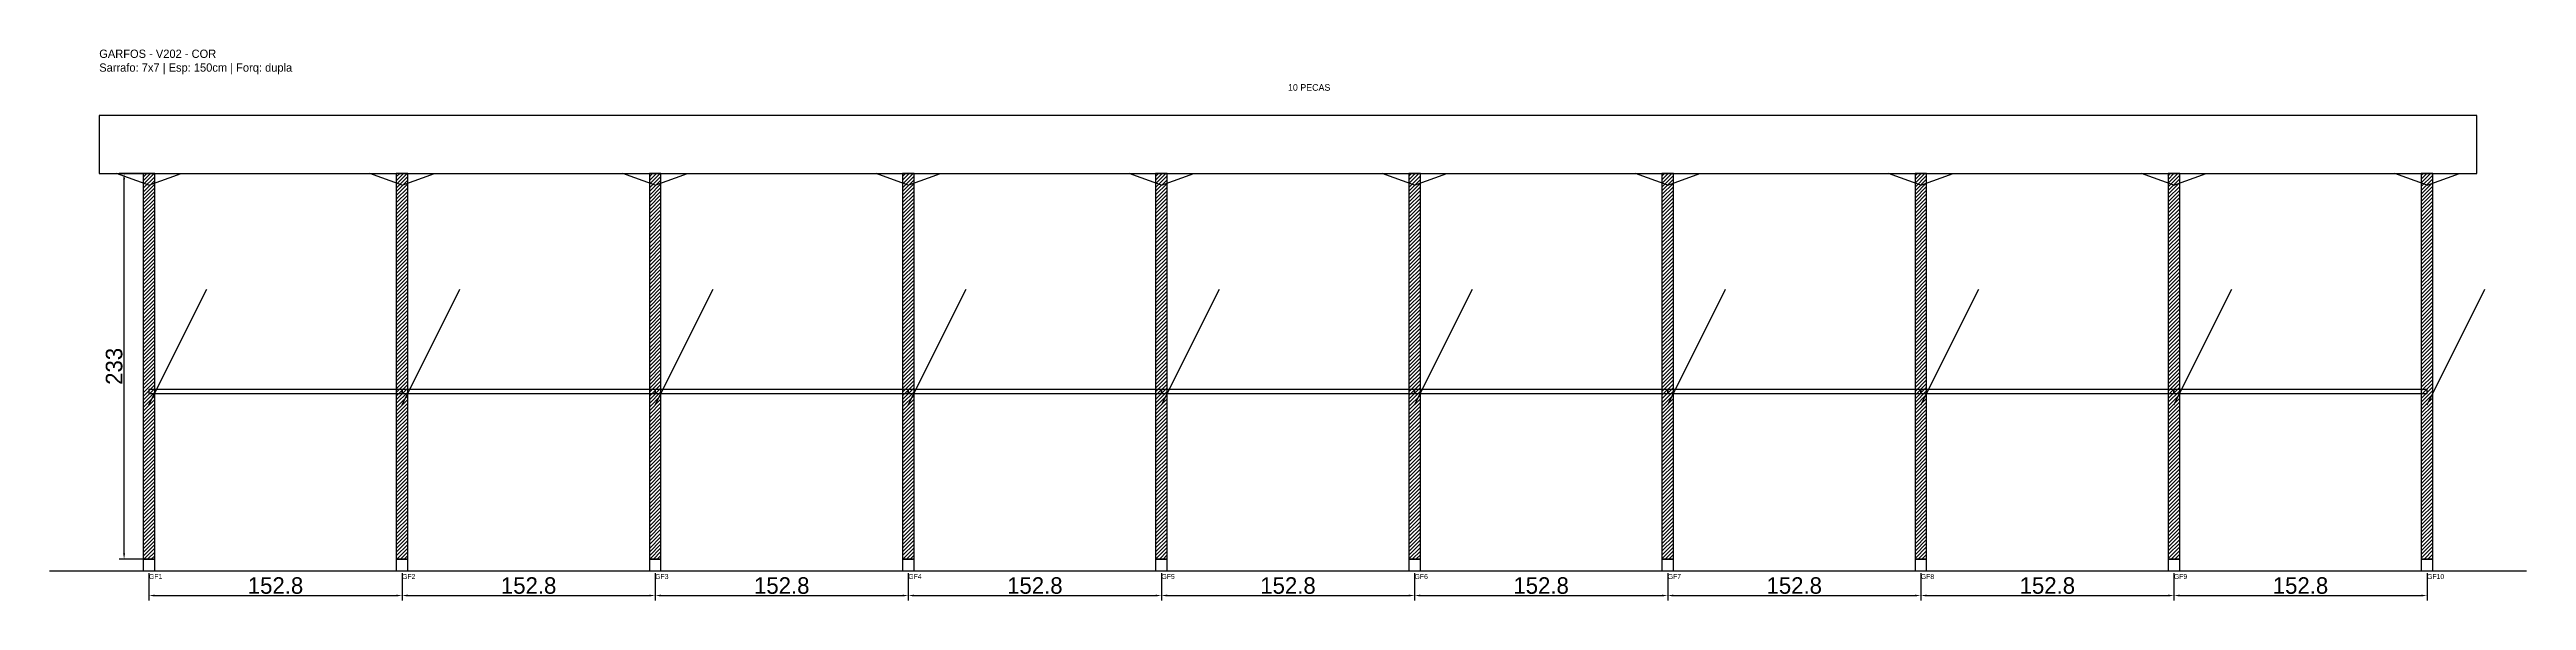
# Model space of a CAD drawing. Header units: metres. Extents: x -30 to 1465, y -25 to 308.
import ezdxf

# ---------------------------------------------------------------- set-up
doc = ezdxf.new("R2010")
doc.units = ezdxf.units.M
for name, color, linetype in [('BARRA_ANCORAGEM', 1, 'Continuous'), ('COTA', 241, 'Continuous'), ('GARFOS OK', 3, 'Continuous'), ('NOME DA VIGA', 6, 'Continuous'), ('SARR_7x7', 40, 'Continuous'), ('TIRAS REESCORAMENTO', 252, 'Continuous'), ('VIGAS', 3, 'Continuous')]:
    doc.layers.add(name, color=color, linetype=linetype)
doc.dimstyles.new('EZ DXF', dxfattribs={"dimtxt": 10, "dimasz": 3.5, "dimexe": 3, "dimexo": 1.5, "dimgap": 1, "dimtad": 1, "dimdec": 1, "dimdsep": 46, "dimcen": 2.5, "dimazin": 3, "dimtfac": 1, "dimtmove": 0, "dimatfit": 3})

msp = doc.modelspace()

# ---------------------------------------------------------------- hatches: boundary and pattern name
at = {"layer": 'COTA'}
h = msp.add_hatch(dxfattribs=at)
h.set_pattern_fill('ANSI31', scale=0.5)
h.paths.add_polyline_path([(26.5, 0), (33.5, 0), (33.5, 233), (26.5, 233)])
h = msp.add_hatch(dxfattribs=at)
h.set_pattern_fill('ANSI31', scale=0.5)
h.paths.add_polyline_path([(179.28, 0), (186.28, 0), (186.28, 233), (179.28, 233)])
h = msp.add_hatch(dxfattribs=at)
h.set_pattern_fill('ANSI31', scale=0.5)
h.paths.add_polyline_path([(332.06, 0), (339.06, 0), (339.06, 233), (332.06, 233)])
h = msp.add_hatch(dxfattribs=at)
h.set_pattern_fill('ANSI31', scale=0.5)
h.paths.add_polyline_path([(484.83, 0), (491.83, 0), (491.83, 233), (484.83, 233)])
h = msp.add_hatch(dxfattribs=at)
h.set_pattern_fill('ANSI31', scale=0.5)
h.paths.add_polyline_path([(637.61, 0), (644.61, 0), (644.61, 233), (637.61, 233)])
h = msp.add_hatch(dxfattribs=at)
h.set_pattern_fill('ANSI31', scale=0.5)
h.paths.add_polyline_path([(790.39, 0), (797.39, 0), (797.39, 233), (790.39, 233)])
h = msp.add_hatch(dxfattribs=at)
h.set_pattern_fill('ANSI31', scale=0.5)
h.paths.add_polyline_path([(943.17, 0), (950.17, 0), (950.17, 233), (943.17, 233)])
h = msp.add_hatch(dxfattribs=at)
h.set_pattern_fill('ANSI31', scale=0.5)
h.paths.add_polyline_path([(1095.94, 0), (1102.94, 0), (1102.94, 233), (1095.94, 233)])
h = msp.add_hatch(dxfattribs=at)
h.set_pattern_fill('ANSI31', scale=0.5)
h.paths.add_polyline_path([(1248.72, 0), (1255.72, 0), (1255.72, 233), (1248.72, 233)])
h = msp.add_hatch(dxfattribs=at)
h.set_pattern_fill('ANSI31', scale=0.5)
h.paths.add_polyline_path([(1401.5, 0), (1408.5, 0), (1408.5, 233), (1401.5, 233)])

# ---------------------------------------------------------------- linework, layer by layer
at = {"layer": 'BARRA_ANCORAGEM'}
for p, q in [((30, 93.2), (64.95, 163.1)), ((182.78, 93.2), (217.73, 163.1)), ((335.56, 93.2), (370.51, 163.1)), ((488.33, 93.2), (523.28, 163.1)), ((641.11, 93.2), (676.06, 163.1)), ((793.89, 93.2), (828.84, 163.1)), ((946.67, 93.2), (981.62, 163.1)), ((1099.44, 93.2), (1134.39, 163.1)), ((1252.22, 93.2), (1287.17, 163.1)), ((1405, 93.2), (1439.95, 163.1))]:
    msp.add_line(p, q, dxfattribs=at)
at = {"layer": 'GARFOS OK'}
for p, q in [((30, 226), (10.5, 233)), ((10.5, 233), (49.5, 233)), ((30, 226), (49.5, 233)), ((182.78, 226), (163.28, 233)), ((163.28, 233), (202.28, 233)), ((182.78, 226), (202.28, 233)), ((335.56, 226), (316.06, 233)), ((316.06, 233), (355.06, 233)), ((335.56, 226), (355.06, 233)), ((488.33, 226), (468.83, 233)), ((468.83, 233), (507.83, 233)), ((488.33, 226), (507.83, 233)), ((641.11, 226), (621.61, 233)), ((621.61, 233), (660.61, 233)), ((641.11, 226), (660.61, 233)), ((793.89, 226), (774.39, 233)), ((774.39, 233), (813.39, 233)), ((793.89, 226), (813.39, 233)), ((946.67, 226), (927.17, 233)), ((927.17, 233), (966.17, 233)), ((946.67, 226), (966.17, 233)), ((1099.44, 226), (1079.94, 233)), ((1079.94, 233), (1118.94, 233)), ((1099.44, 226), (1118.94, 233)), ((1252.22, 226), (1232.72, 233)), ((1232.72, 233), (1271.72, 233)), ((1252.22, 226), (1271.72, 233)), ((1405, 226), (1385.5, 233)), ((1385.5, 233), (1424.5, 233)), ((1405, 226), (1424.5, 233))]:
    msp.add_line(p, q, dxfattribs=at)
at = {"layer": 'GARFOS OK', "linetype": 'CONTINUOUS'}
msp.add_line((-30, -7), (1465, -7), dxfattribs=at)
at = {"layer": 'GARFOS OK'}
for points in [[(26.5, 0), (33.5, 0), (33.5, 233), (26.5, 233), (26.5, 0)], [(179.28, 0), (186.28, 0), (186.28, 233), (179.28, 233), (179.28, 0)], [(332.06, 0), (339.06, 0), (339.06, 233), (332.06, 233), (332.06, 0)], [(484.83, 0), (491.83, 0), (491.83, 233), (484.83, 233), (484.83, 0)], [(637.61, 0), (644.61, 0), (644.61, 233), (637.61, 233), (637.61, 0)], [(790.39, 0), (797.39, 0), (797.39, 233), (790.39, 233), (790.39, 0)], [(943.17, 0), (950.17, 0), (950.17, 233), (943.17, 233), (943.17, 0)], [(1095.94, 0), (1102.94, 0), (1102.94, 233), (1095.94, 233), (1095.94, 0)], [(1248.72, 0), (1255.72, 0), (1255.72, 233), (1248.72, 233), (1248.72, 0)], [(1401.5, 0), (1408.5, 0), (1408.5, 233), (1401.5, 233), (1401.5, 0)]]:
    msp.add_lwpolyline(points, dxfattribs=at)
at = {"layer": 'SARR_7x7'}
for points in [[(26.5, -7), (33.5, -7), (33.5, 0), (26.5, 0), (26.5, -7)], [(179.28, -7), (186.28, -7), (186.28, 0), (179.28, 0), (179.28, -7)], [(332.06, -7), (339.06, -7), (339.06, 0), (332.06, 0), (332.06, -7)], [(484.83, -7), (491.83, -7), (491.83, 0), (484.83, 0), (484.83, -7)], [(637.61, -7), (644.61, -7), (644.61, 0), (637.61, 0), (637.61, -7)], [(790.39, -7), (797.39, -7), (797.39, 0), (790.39, 0), (790.39, -7)], [(943.17, -7), (950.17, -7), (950.17, 0), (943.17, 0), (943.17, -7)], [(1095.94, -7), (1102.94, -7), (1102.94, 0), (1095.94, 0), (1095.94, -7)], [(1248.72, -7), (1255.72, -7), (1255.72, 0), (1248.72, 0), (1248.72, -7)], [(1401.5, -7), (1408.5, -7), (1408.5, 0), (1401.5, 0), (1401.5, -7)]]:
    msp.add_lwpolyline(points, dxfattribs=at)
at = {"layer": 'TIRAS REESCORAMENTO'}
for points in [[(30, 100), (182.78, 100), (182.78, 102.5), (30, 102.5), (30, 100)], [(182.78, 100), (335.56, 100), (335.56, 102.5), (182.78, 102.5), (182.78, 100)], [(335.56, 100), (488.33, 100), (488.33, 102.5), (335.56, 102.5), (335.56, 100)], [(488.33, 100), (641.11, 100), (641.11, 102.5), (488.33, 102.5), (488.33, 100)], [(641.11, 100), (793.89, 100), (793.89, 102.5), (641.11, 102.5), (641.11, 100)], [(793.89, 100), (946.67, 100), (946.67, 102.5), (793.89, 102.5), (793.89, 100)], [(946.67, 100), (1099.44, 100), (1099.44, 102.5), (946.67, 102.5), (946.67, 100)], [(1099.44, 100), (1252.22, 100), (1252.22, 102.5), (1099.44, 102.5), (1099.44, 100)], [(1252.22, 100), (1405, 100), (1405, 102.5), (1252.22, 102.5), (1252.22, 100)]]:
    msp.add_lwpolyline(points, dxfattribs=at)
at = {"layer": 'VIGAS'}
msp.add_lwpolyline([(0, 233), (1435, 233), (1435, 268), (0, 268), (0, 233)], dxfattribs=at)

# ---------------------------------------------------------------- texts
at = {"layer": 'NOME DA VIGA'}
for s, height, p in [('10 PECAS', 4, (717.5, 283)), ('GF1', 3, (30, -12)), ('GF2', 3, (182.78, -12)), ('GF3', 3, (335.56, -12)), ('GF4', 3, (488.33, -12)), ('GF5', 3, (641.11, -12)), ('GF6', 3, (793.89, -12)), ('GF7', 3, (946.67, -12)), ('GF8', 3, (1099.44, -12)), ('GF9', 3, (1252.22, -12)), ('GF10', 3, (1405, -12))]:
    msp.add_text(s, height=height, dxfattribs=at).set_placement(p)
at = {"layer": 'NOME DA VIGA', "insert": (0, 293), "char_height": 5, "attachment_point": 7}
msp.add_mtext('GARFOS - V202 - COR\\PSarrafo: 7x7 | Esp: 150cm | Forq: dupla', dxfattribs=at)

# ---------------------------------------------------------------- dimensions: what is measured, and where the dimension line sits
at = {"layer": 'COTA'}
msp.add_linear_dim(base=(15, 0), p1=(30, 0), p2=(30, 233), angle=90, dimstyle='EZ DXF', dxfattribs=at).render()
for base, p1, p2 in [((30, -22), (30, -7), (182.78, -7)), ((182.78, -22), (182.78, -7), (335.56, -7)), ((335.56, -22), (335.56, -7), (488.33, -7)), ((488.33, -22), (488.33, -7), (641.11, -7)), ((641.11, -22), (641.11, -7), (793.89, -7)), ((793.89, -22), (793.89, -7), (946.67, -7)), ((946.67, -22), (946.67, -7), (1099.44, -7)), ((1099.44, -22), (1099.44, -7), (1252.22, -7)), ((1252.22, -22), (1252.22, -7), (1405, -7))]:
    msp.add_linear_dim(base=base, p1=p1, p2=p2, dimstyle='EZ DXF', dxfattribs=at).render()

doc.saveas('drawing.dxf')
